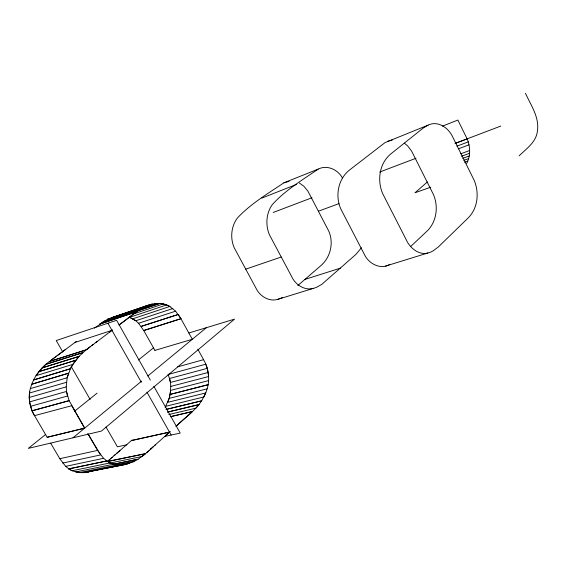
<?xml version="1.0" encoding="UTF-8"?>
<svg xmlns="http://www.w3.org/2000/svg" width="566" height="566" viewBox="0 0 566 566"><rect width="100%" height="100%" fill="white"/><g stroke="black" fill="none" stroke-linecap="round" stroke-linejoin="round"><path stroke-width="0.85" d="M466.674 163.454C470.778 155.898 470.332 146.636 467.205 138.819M192.299 339.303L180.943 318.7L175.623 311.173L138.521 323.292L135.776 320.717L129.649 317.328L166.623 304.925L169.814 306.461L166.623 304.925L159.697 303.433L152.19 304.14L107.498 319.337L94.345 328.131M66.427 382.305L29.467 393.052L29.206 397.474L66.208 386.868L67.17 377.72M34.533 415.656L47.162 437.285L84.695 428.129L71.698 405.702L34.484 415.677C29.715 407.584 28.031 397.785 30.295 388.63L67.227 377.741L70.41 368.728L72.802 364.405L78.971 356.347L72.851 364.447L70.46 368.763L33.635 379.949L31.724 384.264L68.571 373.213L67.17 377.713M197.831 349.194L203.583 359.679C208.67 368.487 210.057 379.114 207.17 388.842L169.17 398.358L165.123 407.534M207.121 388.821L205.762 392.931L167.727 402.327L169.213 398.393L170.699 390.377L208.571 380.607M166.623 304.925C157.886 301.098 148.78 306.008 140.41 308.76M169.793 306.517L175.623 311.173M129.649 317.328L135.755 320.759L172.8 308.527M29.524 393.073L29.729 391.962M170.21 394.389L208.076 384.71L170.21 394.389L169.17 398.358M113.773 464.262L110.186 462.953L106.811 460.936L68.79 468.896L72.137 470.763L77.563 472.334M65.677 466.313L68.79 468.896L106.811 460.936L103.62 458.311L65.649 466.363L59.791 458.701L50.707 443.22M30.352 388.651L31.675 384.236L68.521 373.185M68.797 468.903L72.137 470.763L110.2 462.889L113.78 464.198M165.888 406.268L203.909 396.95L205.755 392.931L201.645 400.848L166.128 409.459M103.592 458.368L97.607 450.402L88.197 434.164M138.55 323.243L143.736 330.53L180.901 318.722L178.276 314.434L141.16 326.391L178.24 314.47M361.462 247.752L355.795 254.495L321.714 284.436L316.189 287.486L277.588 299.428C269.706 301.628 261.534 297.157 257.275 290.556L234.14 247.604C230.079 238.053 231.112 226.485 237.345 218.08C250.526 203.887 267.852 193.607 283.792 182.86L318.29 169.064C327.169 164.579 337.76 169.609 342.38 177.83M87.751 433.514L100.614 454.93L62.734 463.059M176.09 426.262C184.608 417.97 195.199 410.838 201.602 400.806L166.093 409.416M97.607 450.402L59.791 458.701M72.809 364.398L35.991 375.704L42.209 367.907L79.014 356.396L86.152 349.816L49.306 361.511C42.966 366.563 37.2 372.577 33.635 379.949L70.41 368.728M519.121 155.813C526.394 148.745 536.37 141.995 537.431 130.93C539.518 117.197 530.802 105.149 525.481 93.312M410.506 246.642L426.623 231.515C436.598 222.289 438.7 206.845 433.471 194.612L411.609 151.108L407.478 145.703L404.273 143.134M165.767 435.459L170.019 431.639M176.054 426.212L192.44 411.496L170.444 416.725M154.815 445.293L170.048 431.688M155.692 444.586L150.549 449.206L153.365 446.595M149.07 450.444L151.617 448.244M148.03 451.463L149.226 450.303M147.16 452.234L148.179 451.328M147.485 451.944L146.863 452.418M147.995 451.406L146.078 453.203M145.667 453.479L138.04 459.288L133.894 461.566L79.431 472.589L77.33 472.292M117.431 452.694L132.019 440.023M116.433 453.649L120.02 450.515M427.365 181.955L414.977 192.787L430.726 187.197M114.063 455.637L117.311 452.807M111.636 457.752L115.528 454.441M110.37 458.856L112.309 457.25M107.597 461.347L111.021 458.375M108.686 460.321L109.351 459.825M108.354 460.611L107.865 461.113M107.505 461.424L145.526 453.691L142.123 456.5L109.797 463.073M297.801 285.561L320.547 265.928C330.459 257.657 333.997 243.005 328.782 231.154L307.897 191.138L303.857 186.228L299.393 183.016M72.972 437.808L141.712 381.06M147.832 376.001L206.364 327.686M180.936 318.686L143.736 330.53L154.921 350.382M45.499 434.575L28.3 448.385L101.434 431.066L234.529 319.139L188.853 332.999M74.401 411.369L97.111 393.137M138.394 359.997L153.535 347.842M86.223 349.76L86.739 349.364M34.526 415.642L32.021 410.817L29.524 401.91L66.562 391.431L66.208 386.868M49.369 361.54L86.152 349.901M109.719 332.037L112.415 329.992L96.503 342.034M96.581 341.977L97.472 341.298M86.831 349.378L87.553 348.741M86.945 349.293L87.362 348.882M96.708 341.8L91.657 345.706M87.935 348.451L87.178 349.031L90.376 346.597M87.588 348.798L88.204 348.246M88.593 348.033L89.591 347.276M96.156 342.218L95.788 342.494M89.407 347.411L93.227 344.432M59.939 353.665L59.161 354.238M99.687 324.162L136.555 311.746L99.658 324.113L103.585 321.467L140.446 309.001L118.931 324.99C129.72 317.894 139.342 306.921 152.19 304.14M60.046 353.58L59.663 353.863M65.741 349.272L59.635 353.814M59.869 353.637L55.567 356.835M50.487 360.698L51.117 360.146M50.77 360.485L51.386 359.948M51.414 360.004L52.1 359.41M313.359 288.384C305.35 290.584 297.235 285.766 292.997 279.088L269.444 234.798C265.334 225.056 266.112 213.262 272.331 204.567C285.264 190.247 302.492 179.875 318.29 169.064M51.775 359.735L53.282 358.533M52.588 359.134L55.058 357.217M54.039 358.052L55.85 356.7M57.003 355.844L59.09 354.295M60.187 353.474L76.297 341.44M203.583 359.679L177.646 366.86M67.474 396.03L66.505 391.446L69.109 400.678L32.014 410.81L69.158 400.65L84.652 428.165L47.162 437.285M389.67 264.527C380.784 269.699 369.846 264.237 365.162 255.924L340.789 208.911C334.93 195.645 338.15 178.623 349.944 169.687L385.05 142.597L428.186 125.107C437.454 120.523 447.614 127.272 451.993 135.515L474.202 180.391C479.423 192.773 477.916 208.472 467.99 218.101L438.445 246.854L433.259 250.78L430.592 252.16L385.531 266.098M428.186 125.107L423.106 128.135L391.255 153.577C379.383 162.909 376.871 180.292 382.715 193.706L407.534 242.319C411.666 249.16 419.477 255.16 427.861 253.03M282.526 297.504L277.588 299.428M207.29 368.346L205.783 364.207L168.081 374.487L169.496 378.498L207.29 368.339L208.656 376.532L170.776 386.415L170.168 394.368M112.521 464.424L138.019 459.231L75.695 471.945L83.344 472.688L87.376 472.065L125.574 464.445L133.894 461.566L116.879 464.941M30.444 406.338L67.531 396.016M442.534 126.112L457.873 120.063L467.148 138.868L454.986 143.474L500.754 126.084M261.825 198.1L296.556 184.389M273.201 212.469L312 197.739M379.701 172.036L416.024 158.247M456.903 146.162L468.28 141.868M458.46 148.78L469.03 144.811M283.792 182.86L289.184 181.297M387.66 141.316L392.245 139.979M460.731 153.818L469.695 150.499M461.46 156.273L469.617 153.259M318.375 211.21L338.999 203.633M462.74 158.36L469.271 155.961M463.759 160.369L468.662 158.579M464.523 162.279L467.792 161.084M245.75 269.154L281.26 257.021M148.285 305.194L107.498 319.337L144.365 306.843M152.176 304.076L111.431 317.759L148.306 305.258M140.425 308.824L156.004 303.553M159.697 303.433L136.724 311.18L159.704 303.496M132.876 314.172L163.249 303.914M132.798 318.785L169.807 306.461M111.955 330.346L75.094 342.409M304.925 279.413L340.392 268.142M45.896 364.355L82.664 352.696L45.86 364.299L42.174 367.858L79.014 356.396M154.886 350.411L192.334 339.267M111.431 317.759L116.815 316.337M113.78 464.262L121.499 464.934L129.727 463.299L83.336 472.624L79.431 472.589M91.494 470.933L87.39 472.129L91.508 470.997M208.217 372.449L170.38 382.46L170.819 386.422M167.628 412.055L198.97 404.598L167.663 412.105M168.795 414.538L195.921 408.164L198.97 404.605M170.416 416.668L192.468 411.546M126.876 444.756L117.417 446.829L105.969 426.948M164.734 436.464L180.214 433.075L153.818 386.274M107.278 461.623L145.49 453.635M83.344 472.688L125.56 464.382M115.308 316.642L116.829 316.394M29.524 401.895L29.262 397.488M106.79 461L110.179 462.953M62.826 352.017L56.225 340.548L116.603 320.299L150.358 380.14M71.189 366.542L90.121 399.419M107.922 323.214L141.288 382.199M146.919 392.16L171.187 435.056M103.613 321.516L140.474 309.057M169.538 378.477L170.43 382.46L169.538 378.491M75.674 360.252L38.87 371.671L75.717 360.301M169.51 432.091L131.319 440.567L169.538 432.148"/></g></svg>
